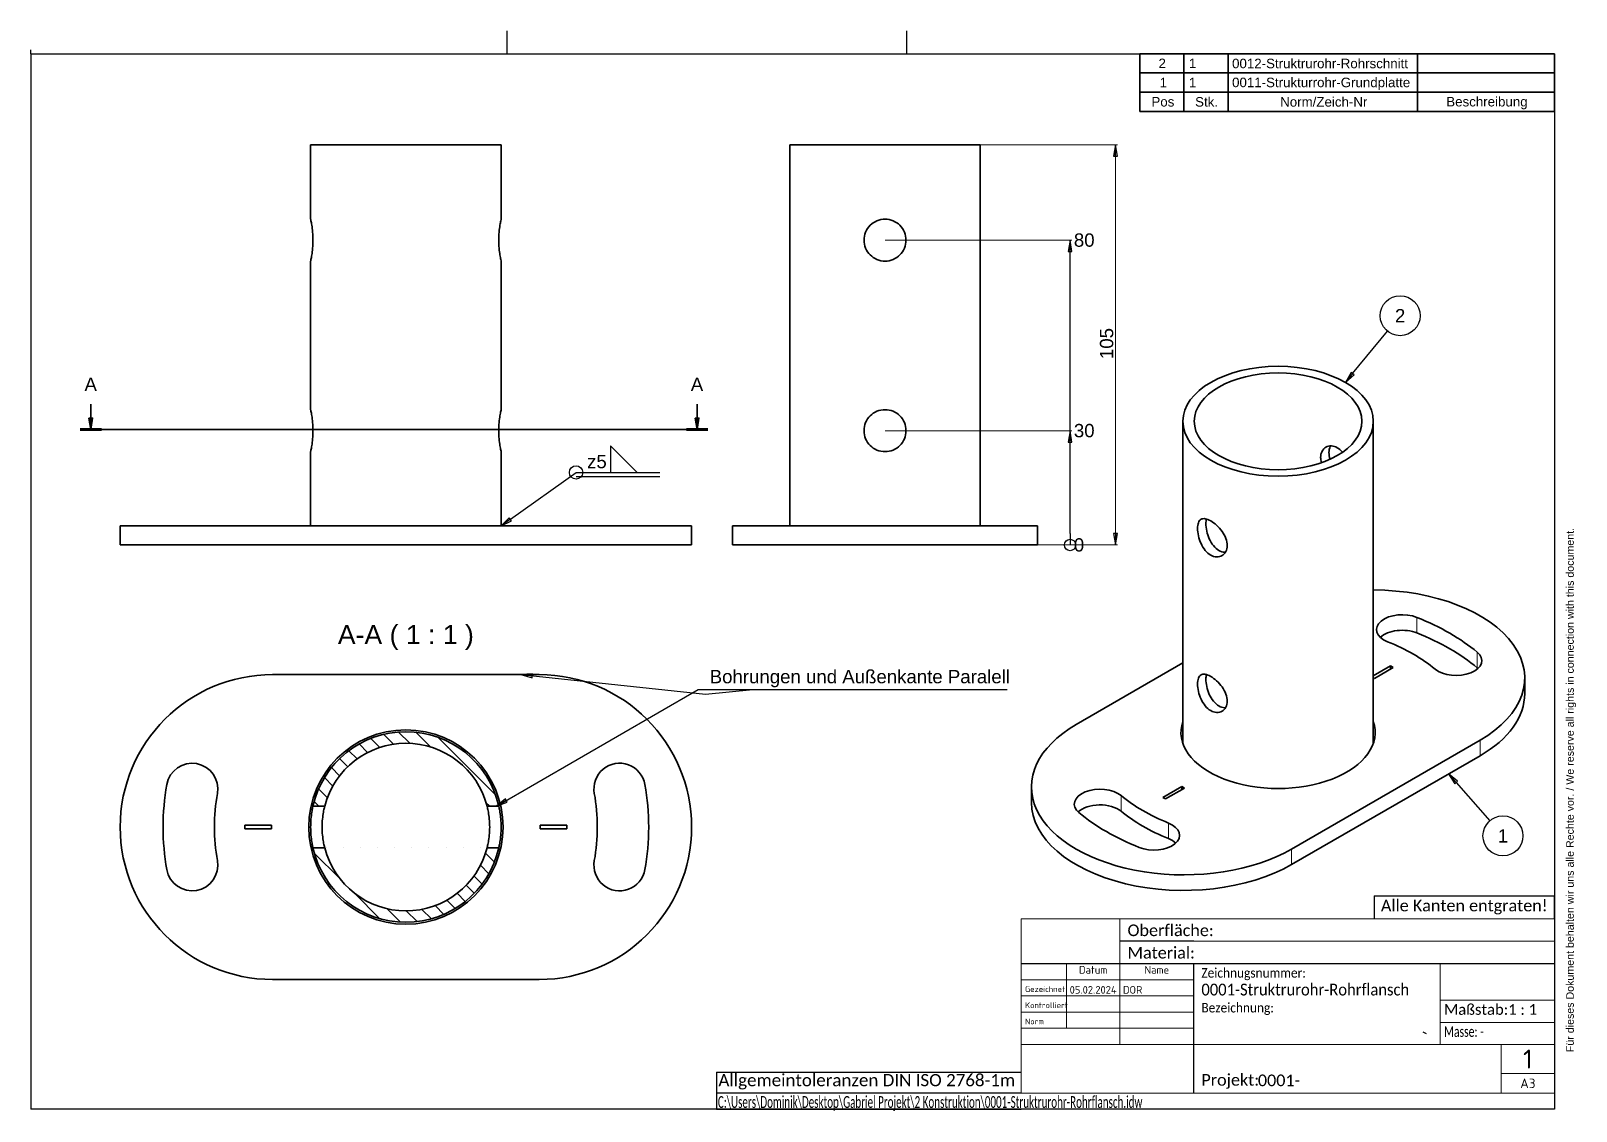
# Model space of a CAD drawing. Header units: millimetres. Extents: x 10 to 416, y 10 to 293.
import ezdxf
from ezdxf.enums import TextEntityAlignment as Align

# ---------------------------------------------------------------- set-up
doc = ezdxf.new("R2010")
doc.units = ezdxf.units.MM
for name, color, linetype, lineweight in [('AM_0', 7, 'Continuous', 35), ('AM_10', 7, 'Continuous', 35), ('AM_6', 7, 'Continuous', 35), ('Schriftkopf', 7, 'Continuous', 9)]:
    doc.layers.add(name, color=color, linetype=linetype, lineweight=lineweight)
for name, color, linetype, lineweight, true_color in [('AM_5', 3, 'Continuous', 25, 0x00ff00), ('AM_8', 1, 'Continuous', 25, 0xff0000), ('AM_TANG', 171, 'Continuous', 18, 0x8080ff), ('Skizziergeometrie(Böma)', 179, 'Continuous', 30, 0x262659), ('Symbole(Böma)', 179, 'Continuous', 15, 0x262659)]:
    doc.layers.add(name, color=color, linetype=linetype, lineweight=lineweight, true_color=true_color)
doc.styles.add('Böma', font='calibri.ttf')
doc.styles.add('Textstil10', font='isocpeur.ttf')
doc.styles.add('Textstil11', font='isocpeur.ttf')
doc.styles.add('Textstil8', font='isocpeur.ttf')
doc.styles.add('Textstil9', font='isocpeur.ttf')
doc.styles.add('Textstil97', font='calibri.ttf', dxfattribs={"width": 0.6})
doc.styles.add('WEC-2_5', font='arial.ttf')
doc.styles.add('WEC-3_5', font='arial.ttf')
doc.styles.add('WEC-5', font='arial.ttf')
doc.dimstyles.new('M WEC_BEM$7', dxfattribs={"dimtxt": 3.5, "dimasz": 3, "dimexe": 0.5, "dimexo": 0, "dimgap": 0.5, "dimtad": 1, "dimrnd": 1e-08, "dimtxsty": 'WEC-3_5', "dimblk": 'Filled-1', "dimcen": 0.09, "dimdle": 12, "dimclrd": 256, "dimclre": 256, "dimclrt": 7, "dimadec": 1, "dimazin": 2, "dimtfac": 0.571429, "dimtdec": 3, "dimtmove": 0, "dimatfit": 3, "dimldrblk": 'Filled-1', "dimfxl": 1, "dimtolj": 1, "dimlwd": 25, "dimlwe": 15, "dimarcsym": 0})
doc.dimstyles.new('WEC_BEM', dxfattribs={"dimtxt": 3.5, "dimasz": 3, "dimexe": 0.5, "dimexo": 0, "dimgap": 0.5, "dimtad": 1, "dimrnd": 1e-08, "dimtxsty": 'WEC-3_5', "dimblk": 'Filled-1', "dimcen": 0.09, "dimdle": 12, "dimclrd": 256, "dimclre": 256, "dimclrt": 7, "dimadec": 1, "dimazin": 2, "dimtfac": 0.571429, "dimtdec": 3, "dimtmove": 0, "dimatfit": 3, "dimldrblk": 'Filled-1', "dimfxl": 1, "dimtolj": 1, "dimlwd": 15, "dimlwe": 15, "dimarcsym": 0})
pattern_1 = [(135.0002, (0, 0), (-2.245056, -2.24507), [])]

# ---------------------------------------------------------------- blocks, each defined once
blk = doc.blocks.new('Ränder A3')
at = {"layer": 'Skizziergeometrie(Böma)'}
for p, q in [((10, 287), (410, 287)), ((10, 287), (10, 10)), ((410, 287), (410, 10)), ((375.42, 30.34), (376.34, 29.9)), ((410, 10), (10, 10))]:
    blk.add_line(p, q, dxfattribs=at)
at = {"layer": 'Symbole(Böma)', "color": 179, "true_color": 0x262659, "insert": (413.07, 25), "char_height": 2, "width": 146.4494, "attachment_point": 1, "rotation": 90, "style": 'Böma'}
blk.add_mtext('\\fArial|b0|i0;{\\H2.0000;Für dieses Dokument behalten wir uns alle Rechte vor. / We reserve all rights in connection with this document.}', dxfattribs=at)
blk = doc.blocks.new('Schriftfelder Böma Projekt')
at = {"layer": 'AM_0', "lineweight": 18}
for p, q in [((328.4, 127.9), (328.4, 106.65)), ((328.4, 118.25), (358.4, 118.25)), ((328.4, 112.45), (358.4, 112.45))]:
    blk.add_line(p, q, dxfattribs=at)
at = {"layer": 'AM_0', "lineweight": 25}
for p, q in [((138.4, 99.4), (218.4, 99.4)), ((138.4, 99.4), (138.4, 89.65)), ((218.4, 93.9), (138.4, 93.9)), ((138.4, 89.65), (218.4, 89.65))]:
    blk.add_line(p, q, dxfattribs=at)
at = {"layer": 'Schriftkopf', "lineweight": 9}
blk.add_line((358.4, 139.65), (218.4, 139.65), dxfattribs=at)
at = {"layer": 'Schriftkopf'}
for p, q in [((218.4, 93.9), (218.4, 139.65)), ((244.3, 127.9), (244.3, 139.65)), ((358.4, 89.65), (358.4, 139.65)), ((263.7, 133.77), (358.4, 133.77)), ((230.3, 110.9), (230.3, 127.9)), ((244.3, 106.65), (244.3, 127.9)), ((218.4, 123.65), (263.7, 123.65)), ((218.4, 119.4), (263.7, 119.4)), ((218.4, 115.15), (263.7, 115.15)), ((218.4, 110.9), (263.7, 110.9)), ((218.4, 106.65), (358.4, 106.65)), ((344.4, 93.9), (344.4, 106.65)), ((344.4, 99.02), (358.4, 99.02)), ((218.4, 93.9), (263.7, 93.9)), ((263.7, 93.9), (358.4, 93.9)), ((218.4, 89.65), (358.4, 89.65))]:
    blk.add_line(p, q, dxfattribs=at)
at = {"layer": 'Skizziergeometrie(Böma)'}
for p, q in [((311.05, 145.65), (311.05, 139.65)), ((311.05, 145.65), (358.4, 145.65)), ((358.4, 139.65), (358.4, 145.67)), ((263.7, 133.77), (244.3, 133.77)), ((218.4, 127.9), (358.4, 127.9)), ((263.7, 93.9), (263.7, 127.9))]:
    blk.add_line(p, q, dxfattribs=at)
at = {"layer": 'AM_6', "color": 7, "insert": (138.9, 98.9), "char_height": 3.2, "attachment_point": 1, "style": 'WEC-3_5'}
blk.add_mtext('\\fCalibri|b0|i0;{\\H3.2000;Allgemeintoleranzen DIN ISO 2768-1m}', dxfattribs=at)
at = {"layer": 'Schriftkopf', "style": 'Textstil11'}
for s, p in [('Datum', (237.3, 124.65)), ('Name', (254, 124.65))]:
    blk.add_text(s, height=2, dxfattribs=at).set_placement(p, align=Align.BOTTOM_CENTER)
at = {"layer": 'Schriftkopf', "style": 'Textstil10'}
for s, p in [('Gezeichnet', (219.4, 120)), ('Kontrolliert', (219.4, 115.75)), ('Norm', (219.4, 111.5))]:
    blk.add_text(s, height=1.5, dxfattribs=at).set_placement(p, align=Align.BOTTOM_LEFT)
at = {"layer": 'Schriftkopf'}
for tag, p, height, style in [('ERSTELLUNGSDATUM_001', (231.1, 120), 2, 'Textstil11'), ('AUTOR_001', (245.1, 120), 2, 'Textstil11'), ('Blattnummer_001', (350.15, 100.34), 5, 'Textstil8'), ('Blattgröße_001', (349.4, 95.21), 2.5, 'Textstil9')]:
    blk.add_attdef(tag, p, '', height=height, dxfattribs=dict(at, style=style))
at = {"layer": 'Schriftkopf', "style": 'Textstil11'}
for tag, p in [('KONTROLLDATUM', (231.3, 115.75)), ('KONTROLLIERT_VON', (245.3, 115.75)), ('GENEHM.DAT._KONSTR.', (231.3, 111.5)), ('KONSTR._GEN._VON', (245.3, 111.5))]:
    blk.add_attdef(tag, text='', height=2, dxfattribs=at).set_placement(p, align=Align.BOTTOM_LEFT)
at = {"layer": 'Symbole(Böma)', "color": 179, "true_color": 0x262659, "attachment_point": 1, "style": 'Böma'}
for s, insert, char_height in [('Alle Kanten entgraten!', (312.83, 144.65), 3.05), ('\\fCalibri|b0|i0;Oberfläche: ', (246.3, 138.15), 3.05), ('Material: ', (246.3, 132.27), 3.05), ('\\fCalibri|b0|i0;{\\H2.8000;Maßstab:1 : 1}', (329.4, 117.25), 2.8), ('Projekt:', (265.7, 98.9), 3.05)]:
    blk.add_mtext(s, dxfattribs=dict(at, insert=insert, char_height=char_height))
at = {"layer": 'Symbole(Böma)', "color": 179, "true_color": 0x262659, "insert": (265.7, 126.7), "char_height": 3.05, "attachment_point": 1, "line_spacing_factor": 0.978242, "style": 'Böma'}
blk.add_mtext('{\\H0.81967x;\\W0.9;Zeichnugsnummer:\\P\\H1.24x;0001-Struktrurohr-Rohrflansch\\H1.12903x;\\P\\H0.71429x;Bezeichnung:\\H1.24x;\\P}', dxfattribs=at)
at = {"layer": 'Symbole(Böma)', "color": 179, "true_color": 0x262659, "insert": (329.4, 111.46), "char_height": 2.8, "width": 41.4313, "attachment_point": 1, "style": 'Böma'}
blk.add_mtext('\\fCalibri|b0|i0;\\W0.70;{\\H2.8000;Masse: -}', dxfattribs=at)
at = {"layer": 'Symbole(Böma)', "color": 179, "true_color": 0x262659, "style": 'Böma'}
for tag, p in [('DARSTELLUNG', (270.68, 137.69)), ('Kunde', (308.7, 98.8))]:
    blk.add_attdef(tag, text='', height=3.05, dxfattribs=at).set_placement(p, align=Align.TOP_LEFT)
blk.add_attdef('PROJEKT_001', (280.53, 95.72), '', height=3.05, dxfattribs=at)
at = {"layer": 'Symbole(Böma)', "color": 179, "true_color": 0x262659, "style": 'Textstil97', "width": 0.6}
blk.add_attdef('DATEINAME_UND_PFAD_001', (138.76, 90.01), '', height=3.1, dxfattribs=at)
blk = doc.blocks.new('Faltmarken_A3')
at = {"layer": 'Skizziergeometrie(Böma)'}
for p, q in [((125, 0), (125, 6)), ((230, 0), (230, 6)), ((0, 0), (0, 1))]:
    blk.add_line(p, q, dxfattribs=at)
blk = doc.blocks.new('Bauteilliste')
at = {"layer": 'AM_6'}
for p, q in [((410, 287), (301.11, 287)), ((301.11, 287), (301.11, 276.93)), ((312.7, 287), (312.7, 276.93)), ((324.3, 287), (324.3, 276.93)), ((374, 287), (374, 276.93)), ((410, 287), (410, 276.93)), ((410, 281.96), (301.11, 281.96)), ((410, 276.93), (301.11, 276.93)), ((301.11, 271.89), (301.11, 276.93)), ((312.7, 271.89), (312.7, 276.93)), ((324.3, 271.89), (324.3, 276.93)), ((374, 271.89), (374, 276.93)), ((410, 271.89), (410, 276.93)), ((410, 271.89), (301.11, 271.89))]:
    blk.add_line(p, q, dxfattribs=at)
at = {"layer": 'AM_6', "color": 7, "char_height": 2.5, "attachment_point": 7, "style": 'WEC-2_5'}
for s, insert in [('2', (306.04, 283.23)), ('1', (314, 283.23)), ('0012-Struktrurohr-Rohrschnitt', (325.35, 283.17)), ('1', (306.33, 278.19)), ('1', (314, 278.19)), ('0011-Strukturrohr-Grundplatte', (325.35, 277.48)), ('Pos', (304.18, 273.12)), ('Stk.', (315.65, 273.1)), ('Norm/Zeich-Nr', (337.98, 273.1)), ('Beschreibung', (381.59, 272.43))]:
    blk.add_mtext(s, dxfattribs=dict(at, insert=insert))
blk = doc.blocks.new('Positionsnummer1')
at = {"layer": 'AM_5', "linetype": 'Continuous', "lineweight": 25}
for p, q in [((357.01, 203.08), (366.15, 214.21)), ((356.62, 203.4), (355.11, 200.76)), ((357.01, 203.08), (355.11, 200.76)), ((357.4, 202.77), (356.62, 203.4)), ((355.11, 200.76), (357.4, 202.77))]:
    blk.add_line(p, q, dxfattribs=at)
at = {"layer": 'AM_5', "linetype": 'Continuous', "lineweight": 25, "flags": 128}
blk.add_lwpolyline([(356.62, 203.4), (355.11, 200.76), (357.4, 202.77), (356.62, 203.4)], dxfattribs=at)
at = {"layer": 'AM_5'}
blk.add_circle((369.48, 218.26), 5.25, dxfattribs=at)
blk.add_solid([(356.62, 203.4), (355.11, 200.76), (357.4, 202.77), (356.62, 203.4)], dxfattribs=at)
at = {"layer": 'AM_5', "color": 7, "insert": (369.48, 218.26), "char_height": 3.5, "attachment_point": 5, "style": 'WEC-3_5'}
blk.add_mtext('2', dxfattribs=at)
blk = doc.blocks.new('Positionsnummer2')
at = {"layer": 'AM_5', "linetype": 'Continuous', "lineweight": 25}
for p, q in [((384.19, 95.77), (382.21, 98.02)), ((384.57, 96.1), (382.21, 98.02)), ((382.21, 98.02), (383.81, 95.44)), ((383.81, 95.44), (384.57, 96.1)), ((384.19, 95.77), (393.02, 85.7))]:
    blk.add_line(p, q, dxfattribs=at)
at = {"layer": 'AM_5', "linetype": 'Continuous', "lineweight": 25, "flags": 128}
blk.add_lwpolyline([(384.57, 96.1), (382.21, 98.02), (383.81, 95.44), (384.57, 96.1)], dxfattribs=at)
at = {"layer": 'AM_5'}
blk.add_circle((396.48, 81.76), 5.25, dxfattribs=at)
blk.add_solid([(384.57, 96.1), (382.21, 98.02), (383.81, 95.44), (384.57, 96.1)], dxfattribs=at)
at = {"layer": 'AM_5', "color": 7, "insert": (396.48, 81.76), "char_height": 3.5, "attachment_point": 5, "style": 'WEC-3_5'}
blk.add_mtext('1', dxfattribs=at)
blk = doc.blocks.new('2DTransSchnitt0')
at = {"layer": 'AM_10', "linetype": 'Continuous'}
for p, q in [((25.71, 195.01), (25.71, 191.4)), ((184.89, 195.01), (184.89, 191.4)), ((25.21, 191.4), (25.71, 188.4)), ((26.21, 191.4), (25.21, 191.4)), ((25.71, 191.4), (25.71, 188.4)), ((25.71, 188.4), (26.21, 191.4)), ((184.39, 191.4), (184.89, 188.4)), ((185.39, 191.4), (184.39, 191.4)), ((184.89, 191.4), (184.89, 188.4)), ((184.89, 188.4), (185.39, 191.4)), ((22.92, 188.4), (187.68, 188.4))]:
    blk.add_line(p, q, dxfattribs=at)
at = {"layer": 'AM_10', "linetype": 'Continuous', "lineweight": 70}
for p, q in [((22.92, 188.4), (28.5, 188.4)), ((182.1, 188.4), (187.68, 188.4))]:
    blk.add_line(p, q, dxfattribs=at)
at = {"layer": 'AM_10', "linetype": 'Continuous', "flags": 128}
for points in [[(25.21, 191.4), (25.71, 188.4), (26.21, 191.4), (25.21, 191.4)], [(184.39, 191.4), (184.89, 188.4), (185.39, 191.4), (184.39, 191.4)]]:
    blk.add_lwpolyline(points, dxfattribs=at)
at = {"layer": 'AM_10'}
for points in [[(25.21, 191.4), (25.71, 188.4), (26.21, 191.4), (25.21, 191.4)], [(184.39, 191.4), (184.89, 188.4), (185.39, 191.4), (184.39, 191.4)]]:
    blk.add_solid(points, dxfattribs=at)
at = {"layer": 'AM_10', "char_height": 3.5, "attachment_point": 7, "style": 'WEC-3_5'}
for insert in [(24.07, 198.51), (183.25, 198.51)]:
    blk.add_mtext('A', dxfattribs=dict(at, insert=insert))
blk = doc.blocks.new('Filled-1')
at = {"color": 0}
for p, q in [((0, 0), (-1, 0.17)), ((-1, 0.17), (-1, -0.17)), ((-1, 0), (0, 0)), ((-1, -0.17), (0, 0))]:
    blk.add_line(p, q, dxfattribs=at)
at = {"color": 0, "flags": 128}
blk.add_lwpolyline([(-1, -0.17), (0, 0), (-1, 0.17), (-1, -0.17)], dxfattribs=at)
at = {"color": 0}
blk.add_solid([(-1, -0.17), (0, 0), (-1, 0.17), (-1, -0.17)], dxfattribs=at)
blk = doc.blocks.new('*D23')
at = {"layer": 'AM_5', "linetype": 'Continuous', "lineweight": 15, "transparency": 16777216}
blk.add_line((274.24, 158.09), (283.32, 158.09), dxfattribs=at)
at = {"layer": 'Defpoints', "color": 0, "linetype": 'Continuous', "transparency": 16777216}
for p in [(274.24, 158.09), (274.24, 158.09), (283.32, 158.09)]:
    blk.add_point(p, dxfattribs=at)
at = {"layer": 'AM_5', "color": 7, "linetype": 'Continuous', "lineweight": 18, "transparency": 16777216, "insert": (283.82, 158.09), "char_height": 3.5, "attachment_point": 4, "style": 'WEC-3_5'}
blk.add_mtext('\\A1;0', dxfattribs=at)
blk = doc.blocks.new('*D24')
at = {"layer": 'AM_5', "linetype": 'Continuous', "lineweight": 15, "transparency": 16777216}
blk.add_line((234.24, 188.09), (283.32, 188.09), dxfattribs=at)
at = {"layer": 'Defpoints', "color": 0, "linetype": 'Continuous', "transparency": 16777216}
for p in [(234.24, 188.09), (283.32, 188.09), (274.24, 158.09)]:
    blk.add_point(p, dxfattribs=at)
at = {"layer": 'AM_5', "color": 7, "linetype": 'Continuous', "lineweight": 18, "transparency": 16777216, "insert": (283.82, 188.09), "char_height": 3.5, "attachment_point": 4, "style": 'WEC-3_5'}
blk.add_mtext('\\A1;30', dxfattribs=at)
blk = doc.blocks.new('*D25')
at = {"layer": 'AM_5', "linetype": 'Continuous', "lineweight": 15, "transparency": 16777216}
blk.add_line((234.24, 238.09), (283.32, 238.09), dxfattribs=at)
at = {"layer": 'Defpoints', "color": 0, "linetype": 'Continuous', "transparency": 16777216}
for p in [(234.24, 238.09), (283.32, 238.09), (274.24, 158.09)]:
    blk.add_point(p, dxfattribs=at)
at = {"layer": 'AM_5', "color": 7, "linetype": 'Continuous', "lineweight": 18, "transparency": 16777216, "insert": (283.82, 238.09), "char_height": 3.5, "attachment_point": 4, "style": 'WEC-3_5'}
blk.add_mtext('\\A1;80', dxfattribs=at)
blk = doc.blocks.new('2DTransSymbol1')
at = {"layer": 'AM_5'}
for p, q in [((282.82, 238.09), (282.32, 235.09)), ((282.82, 235.09), (282.82, 238.09)), ((283.32, 235.09), (282.82, 238.09)), ((282.32, 235.09), (283.32, 235.09)), ((282.82, 188.09), (282.82, 235.09)), ((282.82, 188.09), (282.32, 185.09)), ((282.82, 185.09), (282.82, 188.09)), ((283.32, 185.09), (282.82, 188.09)), ((282.32, 185.09), (283.32, 185.09)), ((282.82, 161.09), (282.82, 185.09)), ((282.82, 161.09), (282.82, 158.09))]:
    blk.add_line(p, q, dxfattribs=at)
at = {"layer": 'AM_5', "flags": 128}
for points in [[(283.32, 235.09), (282.82, 238.09), (282.32, 235.09), (283.32, 235.09)], [(283.32, 185.09), (282.82, 188.09), (282.32, 185.09), (283.32, 185.09)]]:
    blk.add_lwpolyline(points, dxfattribs=at)
at = {"layer": 'AM_5'}
blk.add_circle((282.82, 158.09), 1.5, dxfattribs=at)
for points in [[(283.32, 235.09), (282.82, 238.09), (282.32, 235.09), (283.32, 235.09)], [(283.32, 185.09), (282.82, 188.09), (282.32, 185.09), (283.32, 185.09)]]:
    blk.add_solid(points, dxfattribs=at)
blk = doc.blocks.new('*D27')
at = {"layer": 'AM_5', "linetype": 'Continuous', "lineweight": 15, "transparency": 16777216}
for p, q in [((259.24, 263.09), (295.24, 263.09)), ((294.74, 260.09), (294.74, 161.09)), ((274.24, 158.09), (295.24, 158.09))]:
    blk.add_line(p, q, dxfattribs=at)
at = {"layer": 'Defpoints', "color": 0, "linetype": 'Continuous', "transparency": 16777216}
for p in [(259.24, 263.09), (274.24, 158.09), (294.74, 158.09)]:
    blk.add_point(p, dxfattribs=at)
at = {"layer": 'AM_5', "linetype": 'Continuous', "lineweight": 15, "transparency": 16777216, "xscale": 3, "yscale": 3, "zscale": 3}
for p, rotation in [((294.74, 263.09), 90), ((294.74, 158.09), 270)]:
    blk.add_blockref('Filled-1', p, dxfattribs=dict(at, rotation=rotation))
at = {"layer": 'AM_5', "color": 7, "linetype": 'Continuous', "lineweight": 18, "transparency": 16777216, "insert": (290.66, 206.88), "char_height": 3.5, "attachment_point": 1, "rotation": 90, "style": 'WEC-3_5'}
blk.add_mtext('\\A1;105', dxfattribs=at)
blk = doc.blocks.new('Schweißsymbol1')
at = {"layer": 'AM_5'}
for p, q in [((169.14, 177.14), (162.14, 184.14)), ((162.14, 184.14), (162.14, 177.14)), ((162.14, 177.14), (169.14, 177.14))]:
    blk.add_line(p, q, dxfattribs=at)
at = {"layer": 'AM_5', "linetype": 'Continuous', "lineweight": 25}
for p, q in [((135.89, 164.84), (153.12, 177.14)), ((153.12, 177.14), (175.14, 177.14)), ((135.6, 165.24), (133.45, 163.09)), ((135.89, 164.84), (133.45, 163.09)), ((133.45, 163.09), (136.18, 164.43)), ((136.18, 164.43), (135.6, 165.24))]:
    blk.add_line(p, q, dxfattribs=at)
at = {"layer": 'AM_5', "linetype": 'Continuous'}
blk.add_line((153.12, 176.09), (175.14, 176.09), dxfattribs=at)
at = {"layer": 'AM_5', "linetype": 'Continuous', "lineweight": 25, "flags": 128}
blk.add_lwpolyline([(135.6, 165.24), (133.45, 163.09), (136.18, 164.43), (135.6, 165.24)], dxfattribs=at)
at = {"layer": 'AM_5'}
blk.add_circle((153.12, 177.14), 1.75, dxfattribs=at)
blk.add_solid([(135.6, 165.24), (133.45, 163.09), (136.18, 164.43), (135.6, 165.24)], dxfattribs=at)
at = {"layer": 'AM_5', "color": 7, "insert": (156.02, 178.19), "char_height": 3.5, "attachment_point": 7, "style": 'WEC-3_5'}
blk.add_mtext('z5', dxfattribs=at)

msp = doc.modelspace()

# ---------------------------------------------------------------- hatches: boundary and pattern name
at = {"layer": 'AM_8'}
h = msp.add_hatch(dxfattribs=at)
h.set_pattern_fill('ANSI31', color=256, scale=25.4, angle=90.00021, style=0)
h.set_pattern_definition(pattern_1)
edge = h.paths.add_edge_path()
edge.add_line((129.75, 89.567), (132.835, 89.567))
edge.add_ellipse((108.446, 84.075), major_axis=(-5.492, 24.389), ratio=1, start_angle=270, end_angle=424.62102)
edge.add_line((84.057, 89.567), (87.142, 89.567))
edge.add_ellipse((108.446, 84.075), major_axis=(5.492, 21.304), ratio=1, start_angle=298.91028, end_angle=450, ccw=False)
h = msp.add_hatch(dxfattribs=at)
h.set_pattern_fill('ANSI31', color=256, scale=25.4, angle=90.00021, style=0)
h.set_pattern_definition(pattern_1)
edge = h.paths.add_edge_path()
edge.add_line((132.835, 78.584), (129.75, 78.584))
edge.add_ellipse((108.446, 84.075), major_axis=(-5.492, -21.304), ratio=1, start_angle=298.91028, end_angle=450, ccw=False)
edge.add_line((87.142, 78.584), (84.057, 78.584))
edge.add_ellipse((108.446, 84.075), major_axis=(5.492, -24.389), ratio=1, start_angle=270, end_angle=424.62102)

# ---------------------------------------------------------------- linework, layer by layer
at = {"layer": 'AM_0'}
for p, q in [((133.446, 263.093), (83.446, 263.093)), ((83.446, 243.593), (83.446, 263.093)), ((133.446, 243.593), (133.446, 263.093)), ((259.235, 263.093), (209.235, 263.093)), ((209.235, 163.093), (209.235, 263.093)), ((259.235, 163.093), (259.235, 263.093)), ((83.446, 193.593), (83.446, 232.593)), ((133.446, 193.593), (133.446, 232.593)), ((312.429, 106.008), (312.429, 190.558)), ((362.429, 106.008), (362.429, 190.558)), ((83.446, 163.093), (83.446, 182.593)), ((133.446, 163.093), (133.446, 182.593)), ((33.446, 163.093), (73.446, 163.093)), ((33.446, 158.093), (33.446, 163.093)), ((143.446, 163.093), (73.446, 163.093)), ((143.446, 163.093), (183.446, 163.093)), ((183.446, 158.093), (183.446, 163.093)), ((194.235, 163.093), (274.235, 163.093)), ((194.235, 158.093), (194.235, 163.093)), ((274.235, 158.093), (274.235, 163.093)), ((73.446, 158.093), (33.446, 158.093)), ((73.446, 158.093), (143.446, 158.093)), ((183.446, 158.093), (143.446, 158.093)), ((274.235, 158.093), (194.235, 158.093)), ((284.396, 110.95), (312.429, 127.135)), ((362.429, 123.751), (366.951, 126.361)), ((367.658, 125.953), (362.708, 123.095)), ((366.951, 126.361), (367.658, 125.953)), ((366.951, 126.361), (366.951, 125.545)), ((73.446, 124.075), (143.446, 124.075)), ((362.708, 123.095), (362.429, 123.256)), ((402.178, 119.115), (402.178, 123.197)), ((390.462, 106.868), (340.964, 78.29)), ((340.964, 74.208), (390.462, 102.785)), ((272.68, 90.538), (272.68, 94.62)), ((307.2, 91.864), (312.15, 94.722)), ((312.857, 94.314), (307.907, 91.456)), ((312.15, 94.722), (312.857, 94.314)), ((312.15, 94.722), (312.15, 93.906)), ((84.057, 89.567), (87.142, 89.567)), ((129.75, 89.567), (132.835, 89.567)), ((307.907, 91.456), (307.2, 91.864)), ((66.196, 84.575), (73.196, 84.575)), ((66.196, 83.575), (66.196, 84.575)), ((73.196, 83.575), (66.196, 83.575)), ((73.196, 84.575), (73.196, 83.575)), ((143.696, 84.575), (150.696, 84.575)), ((143.696, 83.575), (143.696, 84.575)), ((150.696, 83.575), (143.696, 83.575)), ((150.696, 84.575), (150.696, 83.575)), ((87.142, 78.584), (84.057, 78.584)), ((132.835, 78.584), (129.75, 78.584)), ((143.446, 44.075), (73.446, 44.075))]:
    msp.add_line(p, q, dxfattribs=at)
msp.add_circle((108.446, 84.075), 25.5, dxfattribs=at)
for centre, radius, start, end in [((73.446, 84.075), 40, 90, 270), ((143.446, 84.075), 40, 270, 90), ((108.446, 84.075), 25, 12.68949, 167.31051), ((108.446, 84.075), 22, 14.45514, 165.54486), ((52.33, 94.075), 6.75, 349.89582, 169.89582), ((164.562, 94.075), 6.75, 10.10418, 190.10418), ((108.446, 84.075), 63.75, 169.89582, 190.10418), ((108.446, 84.075), 63.75, 349.89582, 10.10418), ((108.446, 84.075), 50.25, 169.89582, 190.10418), ((108.446, 84.075), 50.25, 349.89582, 10.10418), ((108.446, 84.075), 25, 192.68949, 347.31051), ((108.446, 84.075), 22, 194.45514, 345.54486), ((52.33, 74.075), 6.75, 190.10418, 10.10418), ((164.562, 74.075), 6.75, 169.89582, 349.89582)]:
    msp.add_arc(centre, radius, start, end, dxfattribs=at)
for major_axis in [(-25, 0), (-22, 0)]:
    msp.add_ellipse((337.429, 190.558), major_axis=major_axis, ratio=0.5773503, dxfattribs=at)
for centre, major_axis, start_param, end_param in [((362.178, 123.197), (40, 0), 5.4977871, 7.8477), ((370.038, 135.9), (-6.75, 0), 4.1033421, 7.2449347), ((337.429, 108.909), (63.75, 0), 0.6090469, 0.9617494), ((370.038, 131.818), (-6.75, 0), 4.1033421, 5.7318997), ((337.429, 104.826), (-63.75, 0), 3.7506396, 4.1033421), ((337.429, 108.909), (-50.25, 0), 3.7506396, 4.1033421), ((384.18, 127.736), (6.75, 0), 3.7506396, 6.8922322), ((384.18, 123.653), (-6.75, 0), 3.6928783, 3.7506396), ((362.178, 119.115), (40, 0), 5.4977871, 6.2831853), ((312.68, 94.62), (-40, 0), 5.4977871, 8.6393798), ((337.429, 108.909), (25.5, 0), 2.9432381, 6.4815398), ((337.429, 104.826), (-25.5, 0), 6.0848308, 6.1440888), ((337.429, 104.826), (25.5, 0), 0.1390965, 0.1983545), ((290.678, 90.082), (-6.75, 0), 3.7506396, 6.8922322), ((312.68, 90.538), (-40, 0), 0, 2.3561945), ((290.678, 86), (-6.75, 0), 3.7506396, 5.7318997), ((337.429, 108.909), (50.25, 0), 3.7506396, 4.1033421), ((337.429, 108.909), (-63.75, 0), 0.6090469, 0.9617494), ((337.429, 104.826), (-50.25, 0), 0.6090469, 0.9617494), ((304.82, 81.917), (6.75, 0), 4.1033421, 7.2449347), ((304.82, 77.835), (-6.75, 0), 3.6928783, 4.1033421)]:
    msp.add_ellipse(centre, major_axis=major_axis, ratio=0.5773503, start_param=start_param, end_param=end_param, dxfattribs=at)
for points, knots in [([(83.446, 243.593), (83.446, 243.593), (83.478, 243.454), (83.592, 242.892), (83.674, 242.469), (83.827, 241.495), (83.909, 240.878), (84.026, 239.524), (84.058, 238.786), (84.058, 237.4), (84.026, 236.662), (83.909, 235.308), (83.827, 234.691), (83.674, 233.717), (83.592, 233.294), (83.478, 232.732), (83.446, 232.593), (83.446, 232.593)], [0.8316458, 0.8316458, 0.8316458, 0.8316458, 1.0395487, 1.0395487, 1.2474515, 1.2474515, 1.4553716, 1.4553716, 1.6632916, 1.6632916, 1.8712117, 1.8712117, 2.0791317, 2.0791317, 2.2870346, 2.2870346, 2.4949375, 2.4949375, 2.4949375, 2.4949375]), ([(133.446, 232.593), (133.446, 232.593), (133.414, 232.732), (133.3, 233.294), (133.218, 233.717), (133.065, 234.691), (132.983, 235.308), (132.866, 236.662), (132.833, 237.4), (132.833, 238.786), (132.866, 239.524), (132.983, 240.878), (133.065, 241.495), (133.218, 242.469), (133.3, 242.892), (133.414, 243.454), (133.446, 243.593), (133.446, 243.593)], [0.8316458, 0.8316458, 0.8316458, 0.8316458, 1.0395487, 1.0395487, 1.2474515, 1.2474515, 1.4553716, 1.4553716, 1.6632916, 1.6632916, 1.8712117, 1.8712117, 2.0791317, 2.0791317, 2.2870346, 2.2870346, 2.4949375, 2.4949375, 2.4949375, 2.4949375]), ([(228.735, 238.093), (228.735, 238.786), (228.874, 239.524), (229.436, 240.878), (229.859, 241.495), (230.833, 242.469), (231.45, 242.892), (232.805, 243.454), (233.542, 243.593), (234.928, 243.593), (235.666, 243.454), (237.021, 242.892), (237.638, 242.469), (238.612, 241.495), (239.034, 240.878), (239.596, 239.524), (239.735, 238.786), (239.735, 237.4), (239.596, 236.662), (239.034, 235.308), (238.612, 234.691), (237.638, 233.717), (237.021, 233.294), (235.666, 232.732), (234.928, 232.593), (233.542, 232.593), (232.805, 232.732), (231.45, 233.294), (230.833, 233.717), (229.859, 234.691), (229.436, 235.308), (228.874, 236.662), (228.735, 237.4), (228.735, 238.093)], [0, 0, 0, 0, 0.2079201, 0.2079201, 0.4158401, 0.4158401, 0.623743, 0.623743, 0.8316458, 0.8316458, 1.0395487, 1.0395487, 1.2474515, 1.2474515, 1.4553716, 1.4553716, 1.6632916, 1.6632916, 1.8712117, 1.8712117, 2.0791317, 2.0791317, 2.2870346, 2.2870346, 2.4949375, 2.4949375, 2.7028403, 2.7028403, 2.9107432, 2.9107432, 3.1186632, 3.1186632, 3.3265833, 3.3265833, 3.3265833, 3.3265833]), ([(83.446, 193.593), (83.446, 193.593), (83.478, 193.454), (83.592, 192.892), (83.674, 192.469), (83.827, 191.495), (83.909, 190.878), (84.026, 189.524), (84.058, 188.786), (84.058, 187.4), (84.026, 186.662), (83.909, 185.308), (83.827, 184.691), (83.674, 183.717), (83.592, 183.294), (83.478, 182.732), (83.446, 182.593), (83.446, 182.593)], [0.8316458, 0.8316458, 0.8316458, 0.8316458, 1.0395487, 1.0395487, 1.2474515, 1.2474515, 1.4553716, 1.4553716, 1.6632916, 1.6632916, 1.8712117, 1.8712117, 2.0791317, 2.0791317, 2.2870346, 2.2870346, 2.4949375, 2.4949375, 2.4949375, 2.4949375]), ([(133.446, 182.593), (133.446, 182.593), (133.414, 182.732), (133.3, 183.294), (133.218, 183.717), (133.065, 184.691), (132.983, 185.308), (132.866, 186.662), (132.833, 187.4), (132.833, 188.786), (132.866, 189.524), (132.983, 190.878), (133.065, 191.495), (133.218, 192.469), (133.3, 192.892), (133.414, 193.454), (133.446, 193.593), (133.446, 193.593)], [0.8316458, 0.8316458, 0.8316458, 0.8316458, 1.0395487, 1.0395487, 1.2474515, 1.2474515, 1.4553716, 1.4553716, 1.6632916, 1.6632916, 1.8712117, 1.8712117, 2.0791317, 2.0791317, 2.2870346, 2.2870346, 2.4949375, 2.4949375, 2.4949375, 2.4949375]), ([(228.735, 188.093), (228.735, 188.786), (228.874, 189.524), (229.436, 190.878), (229.859, 191.495), (230.833, 192.469), (231.45, 192.892), (232.805, 193.454), (233.542, 193.593), (234.928, 193.593), (235.666, 193.454), (237.021, 192.892), (237.638, 192.469), (238.612, 191.495), (239.034, 190.878), (239.596, 189.524), (239.735, 188.786), (239.735, 187.4), (239.596, 186.662), (239.034, 185.308), (238.612, 184.691), (237.638, 183.717), (237.021, 183.294), (235.666, 182.732), (234.928, 182.593), (233.542, 182.593), (232.805, 182.732), (231.45, 183.294), (230.833, 183.717), (229.859, 184.691), (229.436, 185.308), (228.874, 186.662), (228.735, 187.4), (228.735, 188.093)], [0, 0, 0, 0, 0.2079201, 0.2079201, 0.4158401, 0.4158401, 0.623743, 0.623743, 0.8316458, 0.8316458, 1.0395487, 1.0395487, 1.2474515, 1.2474515, 1.4553716, 1.4553716, 1.6632916, 1.6632916, 1.8712117, 1.8712117, 2.0791317, 2.0791317, 2.2870346, 2.2870346, 2.4949375, 2.4949375, 2.7028403, 2.7028403, 2.9107432, 2.9107432, 3.1186632, 3.1186632, 3.3265833, 3.3265833, 3.3265833, 3.3265833]), ([(348.602, 181.088), (348.602, 181.654), (348.727, 182.215), (349.219, 183.146), (349.584, 183.515), (350.396, 183.983), (350.897, 184.115), (351.947, 184.074), (352.495, 183.901), (353.455, 183.347), (353.93, 182.942), (354.349, 182.44)], [0, 0, 0, 0, 0.2081465, 0.2081465, 0.4162931, 0.4162931, 0.6244105, 0.6244105, 0.8325279, 0.8325279, 1.0317612, 1.0317612, 1.0317612, 1.0317612]), ([(351.236, 184.095), (351.204, 184.043), (351.174, 183.989), (350.906, 183.472), (350.784, 182.913), (350.784, 182.348)], [3.09384503, 3.09384503, 3.09384503, 3.09384503, 3.11866321, 3.11866321, 3.32658327, 3.32658327, 3.32658327, 3.32658327]), ([(316.295, 162.435), (316.295, 163.001), (316.37, 163.533), (316.685, 164.362), (316.926, 164.66), (317.506, 164.995), (317.885, 165.055), (318.762, 164.914), (319.261, 164.713), (320.241, 164.148), (320.785, 163.746), (321.824, 162.781), (322.318, 162.217), (323.115, 161.087), (323.472, 160.444), (323.952, 159.156), (324.073, 158.51), (324.073, 157.379), (323.952, 156.82), (323.472, 155.896), (323.115, 155.531), (322.318, 155.071), (321.824, 154.944), (320.785, 154.991), (320.241, 155.166), (319.261, 155.732), (318.762, 156.16), (317.885, 157.218), (317.506, 157.849), (316.926, 159.104), (316.685, 159.814), (316.37, 161.197), (316.295, 161.869), (316.295, 162.435)], [0, 0, 0, 0, 0.2079201, 0.2079201, 0.4158401, 0.4158401, 0.623743, 0.623743, 0.8316458, 0.8316458, 1.0395487, 1.0395487, 1.2474515, 1.2474515, 1.4553716, 1.4553716, 1.6632916, 1.6632916, 1.8712117, 1.8712117, 2.0791317, 2.0791317, 2.2870346, 2.2870346, 2.4949375, 2.4949375, 2.7028403, 2.7028403, 2.9107432, 2.9107432, 3.1186632, 3.1186632, 3.3265833, 3.3265833, 3.3265833, 3.3265833]), ([(318.477, 163.695), (318.477, 163.129), (318.549, 162.454), (318.853, 161.064), (319.085, 160.35), (319.65, 159.087), (320.02, 158.452), (320.886, 157.387), (321.382, 156.957), (322.363, 156.391), (322.91, 156.218), (323.498, 156.195), (323.56, 156.195), (323.621, 156.197)], [0, 0, 0, 0, 0.2081465, 0.2081465, 0.4162931, 0.4162931, 0.6244105, 0.6244105, 0.8325279, 0.8325279, 1.0406453, 1.0406453, 1.0653938, 1.0653938, 1.0653938, 1.0653938]), ([(316.295, 121.61), (316.295, 122.176), (316.37, 122.708), (316.685, 123.537), (316.926, 123.835), (317.506, 124.17), (317.885, 124.23), (318.762, 124.089), (319.261, 123.889), (320.241, 123.323), (320.785, 122.921), (321.824, 121.956), (322.318, 121.392), (323.115, 120.262), (323.472, 119.619), (323.952, 118.331), (324.073, 117.686), (324.073, 116.554), (323.952, 115.995), (323.472, 115.071), (323.115, 114.706), (322.318, 114.246), (321.824, 114.119), (320.785, 114.167), (320.241, 114.341), (319.261, 114.907), (318.762, 115.335), (317.885, 116.393), (317.506, 117.024), (316.926, 118.279), (316.685, 118.989), (316.37, 120.372), (316.295, 121.044), (316.295, 121.61)], [0, 0, 0, 0, 0.2079201, 0.2079201, 0.4158401, 0.4158401, 0.623743, 0.623743, 0.8316458, 0.8316458, 1.0395487, 1.0395487, 1.2474515, 1.2474515, 1.4553716, 1.4553716, 1.6632916, 1.6632916, 1.8712117, 1.8712117, 2.0791317, 2.0791317, 2.2870346, 2.2870346, 2.4949375, 2.4949375, 2.7028403, 2.7028403, 2.9107432, 2.9107432, 3.1186632, 3.1186632, 3.3265833, 3.3265833, 3.3265833, 3.3265833]), ([(318.477, 122.87), (318.477, 122.304), (318.549, 121.629), (318.853, 120.239), (319.085, 119.525), (319.65, 118.262), (320.02, 117.627), (320.886, 116.562), (321.382, 116.132), (322.363, 115.566), (322.91, 115.393), (323.498, 115.37), (323.56, 115.37), (323.621, 115.372)], [0, 0, 0, 0, 0.2081465, 0.2081465, 0.4162931, 0.4162931, 0.6244105, 0.6244105, 0.8325279, 0.8325279, 1.0406453, 1.0406453, 1.0653938, 1.0653938, 1.0653938, 1.0653938]), ([(84.056, 78.584), (84.049, 78.618), (84.017, 78.755), (83.909, 79.276), (83.827, 79.699), (83.674, 80.673), (83.592, 81.29), (83.478, 82.645), (83.446, 83.382), (83.446, 84.768), (83.478, 85.506), (83.592, 86.86), (83.674, 87.477), (83.827, 88.451), (83.909, 88.874), (84.017, 89.396), (84.049, 89.532), (84.056, 89.567)], [1.6932799, 1.6932799, 1.6932799, 1.6932799, 1.8712117, 1.8712117, 2.0791317, 2.0791317, 2.2870346, 2.2870346, 2.4949375, 2.4949375, 2.7028403, 2.7028403, 2.9107432, 2.9107432, 3.1186632, 3.1186632, 3.296595, 3.296595, 3.296595, 3.296595]), ([(87.142, 89.567), (87.133, 89.532), (87.098, 89.395), (86.974, 88.874), (86.88, 88.451), (86.705, 87.478), (86.612, 86.861), (86.482, 85.507), (86.446, 84.769), (86.446, 83.382), (86.482, 82.644), (86.612, 81.289), (86.705, 80.673), (86.88, 79.699), (86.974, 79.277), (87.098, 78.755), (87.133, 78.618), (87.142, 78.584)], [0.0299915, 0.0299915, 0.0299915, 0.0299915, 0.2081465, 0.2081465, 0.4162931, 0.4162931, 0.6244105, 0.6244105, 0.8325279, 0.8325279, 1.0406453, 1.0406453, 1.2487628, 1.2487628, 1.4569093, 1.4569093, 1.6350643, 1.6350643, 1.6350643, 1.6350643]), ([(129.75, 78.584), (129.759, 78.618), (129.794, 78.755), (129.918, 79.277), (130.012, 79.699), (130.187, 80.673), (130.279, 81.289), (130.41, 82.644), (130.446, 83.382), (130.446, 84.769), (130.41, 85.507), (130.279, 86.861), (130.187, 87.478), (130.012, 88.451), (129.918, 88.874), (129.794, 89.395), (129.759, 89.532), (129.75, 89.567)], [1.6950473, 1.6950473, 1.6950473, 1.6950473, 1.8732023, 1.8732023, 2.0813489, 2.0813489, 2.2894663, 2.2894663, 2.4975837, 2.4975837, 2.7057011, 2.7057011, 2.9138186, 2.9138186, 3.1219651, 3.1219651, 3.3001201, 3.3001201, 3.3001201, 3.3001201]), ([(132.835, 89.567), (132.843, 89.532), (132.874, 89.396), (132.983, 88.874), (133.065, 88.451), (133.218, 87.477), (133.3, 86.86), (133.414, 85.506), (133.446, 84.768), (133.446, 83.382), (133.414, 82.645), (133.3, 81.29), (133.218, 80.673), (133.065, 79.699), (132.983, 79.276), (132.874, 78.755), (132.843, 78.618), (132.835, 78.584)], [0.0299883, 0.0299883, 0.0299883, 0.0299883, 0.2079201, 0.2079201, 0.4158401, 0.4158401, 0.623743, 0.623743, 0.8316458, 0.8316458, 1.0395487, 1.0395487, 1.2474515, 1.2474515, 1.4553716, 1.4553716, 1.6333034, 1.6333034, 1.6333034, 1.6333034])]:
    msp.add_open_spline(points, degree=3, knots=knots, dxfattribs=at)
for points in [[(348.819, 179.691), (348.675, 180.178), (348.602, 180.655), (348.602, 181.088)], [(350.784, 182.348), (350.784, 181.816), (350.891, 181.213), (351.103, 180.608)], [(318.614, 164.921), (318.522, 164.562), (318.477, 164.14), (318.477, 163.695)], [(318.614, 124.097), (318.522, 123.737), (318.477, 123.315), (318.477, 122.87)]]:
    msp.add_open_spline(points, degree=3, dxfattribs=at)
at = {"layer": 'AM_TANG'}
for p, q in [((373.899, 139.097), (373.899, 135.014)), ((389.716, 129.965), (389.716, 125.883)), ((390.462, 102.785), (390.462, 106.868)), ((296.214, 92.311), (296.214, 88.229)), ((308.681, 85.113), (308.681, 81.031)), ((340.964, 74.208), (340.964, 78.29))]:
    msp.add_line(p, q, dxfattribs=at)

# ---------------------------------------------------------------- block references
for name, p in [('Faltmarken_A3', (10, 287)), ('Ränder A3', (0, 0))]:
    msp.add_blockref(name, p)
msp.add_blockref('Schriftfelder Böma Projekt', (51.6, -79.65)).add_auto_attribs({'Blattnummer_001': '1', 'Blattgröße_001': 'A3', 'ERSTELLUNGSDATUM_001': '05.02.2024', 'AUTOR_001': 'DOR', 'PROJEKT_001': '0001-', 'DATEINAME_UND_PFAD_001': 'C:\\Users\\Dominik\\Desktop\\Gabriel Projekt\\2 Konstruktion\\0001-Struktrurohr-Rohrflansch.idw'})
at = {"layer": 'AM_10'}
msp.add_blockref('2DTransSchnitt0', (0, 0), dxfattribs=at)
at = {"layer": 'AM_5'}
for name in ['2DTransSymbol1', 'Positionsnummer1', 'Schweißsymbol1', 'Positionsnummer2']:
    msp.add_blockref(name, (0, 0), dxfattribs=at)
at = {"layer": 'AM_6'}
msp.add_blockref('Bauteilliste', (0, 0), dxfattribs=at)

# ---------------------------------------------------------------- texts
at = {"layer": 'AM_5', "color": 7, "insert": (188.216, 120.742), "char_height": 3.5, "width": 78.81402, "attachment_point": 7, "style": 'WEC-3_5'}
msp.add_mtext('\\fArial|b0|i0;Bohrungen und Außenkante Paralell', dxfattribs=at)
at = {"layer": 'AM_6', "color": 7, "insert": (90.587, 130.575), "char_height": 5, "attachment_point": 7, "style": 'WEC-5'}
msp.add_mtext('A-A ( 1 : 1 )', dxfattribs=at)

# ---------------------------------------------------------------- dimensions: what is measured, and where the dimension line sits
at = {"layer": 'AM_5', "linetype": 'Continuous', "lineweight": 18}
dim = msp.add_linear_dim(base=(294.735, 158.093), p1=(259.235, 263.093), p2=(274.235, 158.093), angle=270, dimstyle='WEC_BEM', override={"dimgap": 0.5, "dimdec": 2, "dimtol": 0, "dimlim": 0, "dimtp": 0, "dimtm": 0, "dimtdec": 3, "dimtofl": 0, "dimatfit": 1}, dxfattribs=at)
dim.commit()
dim.dimension.update_dxf_attribs({"geometry": '*D27', "text_midpoint": (294.735, 210.593), "dimtype": 160})
for feature_location, offset, origin, picture, middle in [((234.235, 238.093), (49.089, 0), (274.235, 158.093), '*D25', (286.328, 238.093)), ((234.235, 188.093), (49.089, 0), (274.235, 158.093), '*D24', (286.324, 188.093)), ((274.235440783, 158.093040718), (9.089038568, 0), (274.235440783, 158.093040718), '*D23', (284.965679903, 158.093040718))]:
    dim = msp.add_ordinate_dim(feature_location=feature_location, offset=offset, dtype=0, origin=origin, dimstyle='WEC_BEM', override={"dimgap": 0.5, "dimtad": 0, "dimdec": 2, "dimtol": 0, "dimlim": 0, "dimtp": 0, "dimtm": 0, "dimtdec": 3}, dxfattribs=at)
    dim.commit()
    dim.dimension.update_dxf_attribs({"geometry": picture, "text_midpoint": middle})

# ---------------------------------------------------------------- leaders
at = {"layer": 'AM_5', "linetype": 'Continuous', "lineweight": 25, "annotation_type": 0, "has_hookline": 1, "hookline_direction": 0}
for points, text_width in [([(138.643, 124.075), (187.088, 118.978), (199.521, 120.145)], 1.358), ([(132.217, 89.567), (185.216, 120.158), (188.216, 120.158)], 78.129)]:
    msp.add_leader(points, dimstyle='M WEC_BEM$7', override={"dimgap": 0, "dimtad": 1}, dxfattribs=dict(at, text_width=text_width))

doc.saveas('drawing.dxf')
